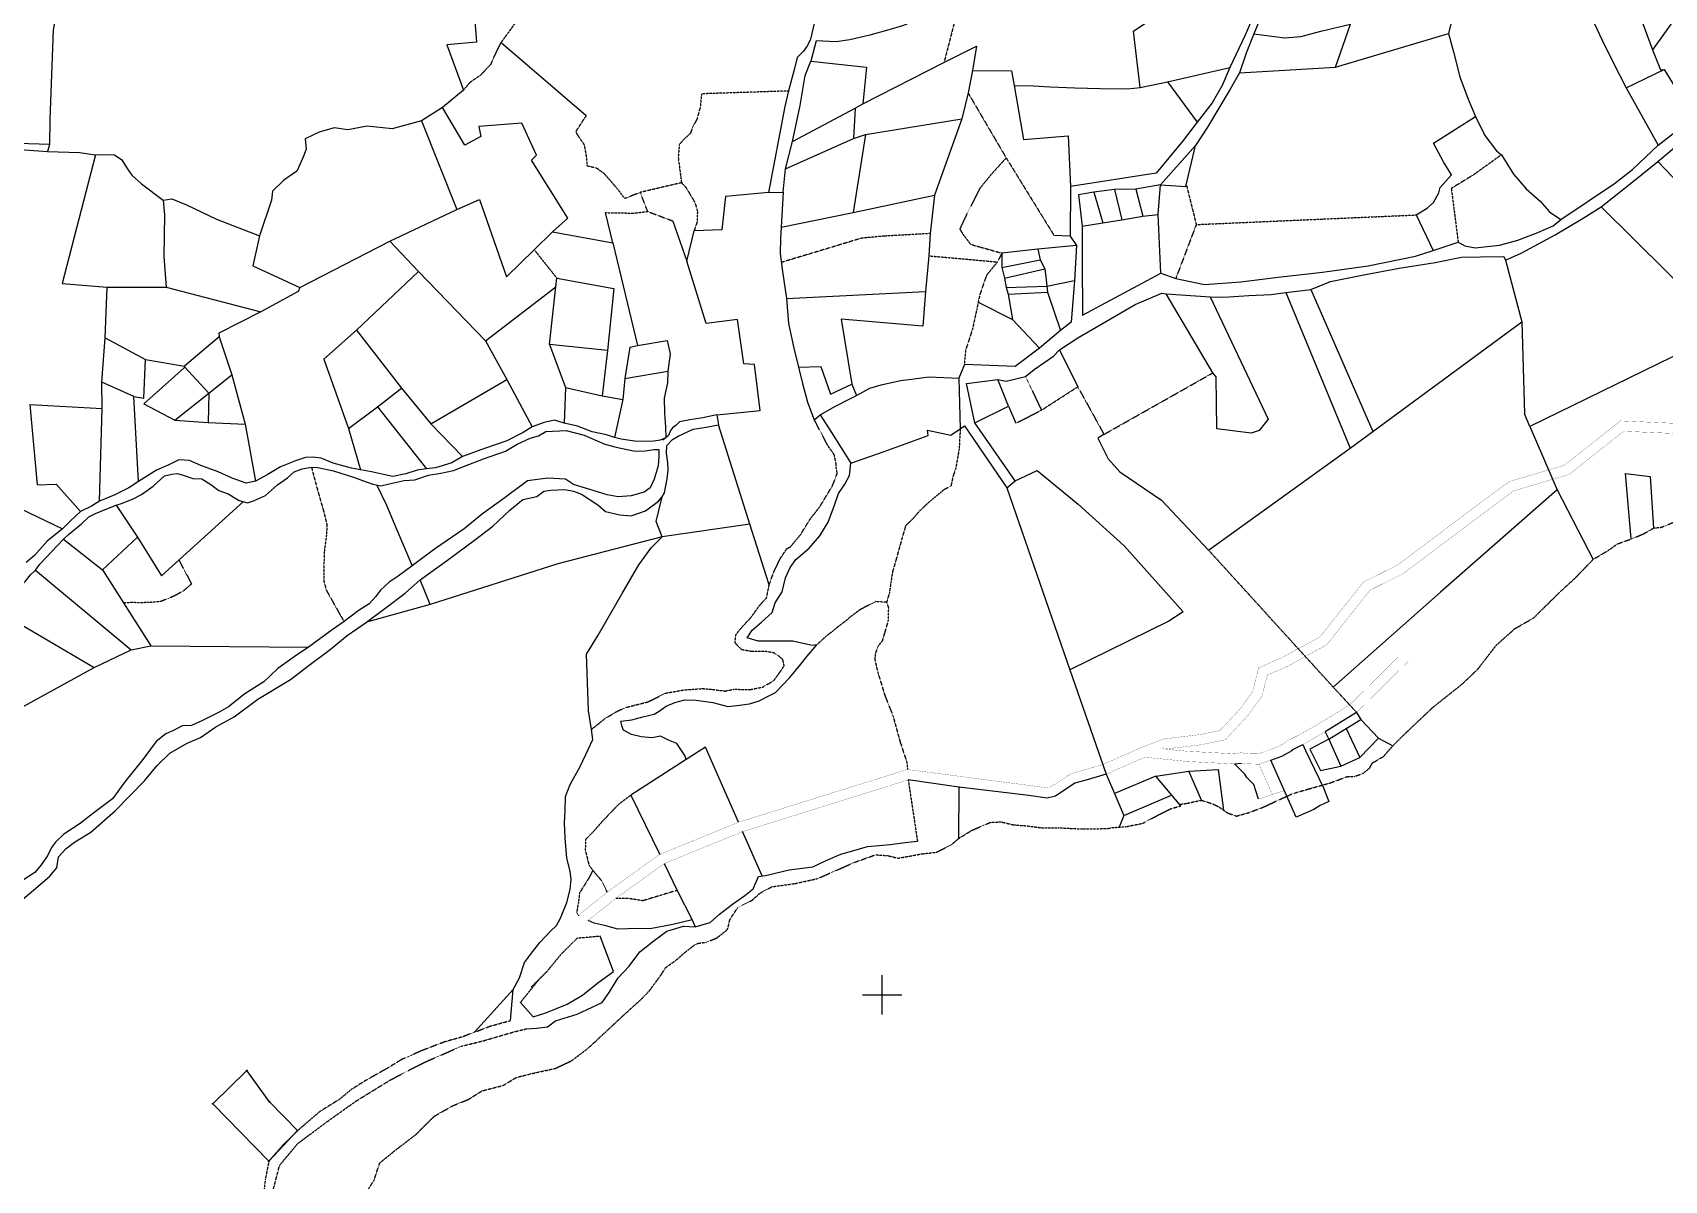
# Model space of a CAD drawing. Header units: millimetres. Extents: x 605783 to 631525, y 1302882 to 1327028.
# Drawn here: x 622657 to 624311, y 1322475 to 1323639 of the extents above; entities that cross this region are included whole.
import ezdxf

# ---------------------------------------------------------------- set-up
doc = ezdxf.new("R2010")
doc.units = ezdxf.units.MM
doc.linetypes.add('HIDDEN', pattern=[0.375, 0.25, -0.125])
for name, color, linetype in [('2', 7, 'Continuous'), ('3', 7, 'Continuous'), ('4', 7, 'Continuous'), ('42', 7, 'Continuous'), ('CVL_CUADCON_LIN', 8, 'Continuous')]:
    doc.layers.add(name, color=color, linetype=linetype)

# ---------------------------------------------------------------- blocks, each defined once
blk = doc.blocks.new('COORD')
at = {"layer": '42', "color": 2, "linetype": 'Continuous'}
for p, q in [((0, -2), (0, 2)), ((-2, 0), (2, 0))]:
    blk.add_line(p, q, dxfattribs=at)
blk = doc.blocks.new('COORD$')
at = {"layer": '42', "color": 2, "linetype": 'Continuous'}
blk.add_blockref('COORD', (0, 0), dxfattribs=at)

msp = doc.modelspace()

# ---------------------------------------------------------------- linework, layer by layer
at = {"color": 1}
for p, q in [((623874.92944, 1322897.44813), (623881.68324, 1322898.39573)), ((623885.37026, 1322886.98697), (623874.92944, 1322897.44813)), ((623887.57346, 1322883.67237), (623885.37026, 1322886.98697)), ((623894.713, 1322876.59918), (623887.57346, 1322883.67237)), ((623899.47952, 1322861.86151), (623894.713, 1322876.59918))]:
    msp.add_line(p, q, dxfattribs=at)
for points in [[(623944.11324, 1322917.14623), (623946.93054, 1322911.00133), (623956.16234, 1322892.08373), (623965.05964, 1322873.31593), (623970.74774, 1322859.47953), (623961.66994, 1322855.50443), (623955.37674, 1322851.28963), (623937.34144, 1322843.61583), (623911.73144, 1322901.21943), (623923.04564, 1322905.42333), (623933.29074, 1322910.99053), (623934.19714, 1322912.24793)], [(622896.19951, 1322494.89763), (622925.40421, 1322525.97993), (622897.15171, 1322555.02583), (622874.19811, 1322586.70393), (622839.63391, 1322553.13863)]]:
    msp.add_lwpolyline(points, close=True, dxfattribs=at)
for points in [[(622873.83942, 1322586.3556), (622839.99261, 1322553.48696)], [(622896.85834, 1322555.43071), (622874.49149, 1322586.29904)], [(622839.98225, 1322552.77993), (622895.85118, 1322495.25633)], [(622925.05559, 1322526.33834), (622897.50034, 1322554.66741)], [(622896.54189, 1322495.26202), (622925.06184, 1322525.61554)]]:
    msp.add_lwpolyline(points, dxfattribs=at)
for centre in [(622874.19811, 1322586.70393), (622839.63391, 1322553.13863), (622897.15171, 1322555.02583), (622925.40421, 1322525.97993), (622896.19951, 1322494.89763)]:
    msp.add_circle(centre, 0.5, dxfattribs=at)
at = {"layer": '2', "color": 1, "linetype": 'Continuous'}
for p, q in [((624274.72327, 1323686.39211), (624298.61627, 1323621.36611)), ((623907.56927, 1323668.02511), (623894.45027, 1323637.47711)), ((623977.51027, 1323603.57111), (623992.58827, 1323647.16111)), ((623977.51027, 1323603.57111), (624091.87927, 1323637.65411)), ((623131.70327, 1323628.72711), (623218.04027, 1323554.51411)), ((624298.61627, 1323621.36611), (624306.59027, 1323600.96111)), ((623498.44027, 1323566.56211), (623580.59427, 1323608.29711)), ((623609.50427, 1323600.42011), (623605.00727, 1323577.58111)), ((623807.12827, 1323588.78611), (623870.41527, 1323603.34011)), ((623880.08927, 1323598.02611), (623977.51027, 1323603.57111)), ((624271.88627, 1323582.70711), (624310.40527, 1323601.43611)), ((624306.59027, 1323600.96111), (624310.40527, 1323601.43611)), ((624310.40527, 1323601.43611), (624339.18227, 1323554.75811)), ((623779.38227, 1323582.92711), (623807.12827, 1323588.78611)), ((623807.12827, 1323588.78611), (623837.04327, 1323548.07311)), ((624271.88627, 1323582.70711), (624304.20727, 1323524.66011)), ((623093.71727, 1323580.50711), (623072.23227, 1323562.64611)), ((623490.52727, 1323562.05611), (623498.44027, 1323566.56211)), ((623605.00727, 1323577.58111), (623598.70327, 1323551.20011)), ((623072.23227, 1323562.64611), (623051.03427, 1323549.10411)), ((623427.19427, 1323528.41211), (623490.52727, 1323562.05611)), ((623490.52727, 1323562.05611), (623489.01827, 1323531.31111)), ((623500.99327, 1323535.27411), (623598.70327, 1323551.20011)), ((623598.70327, 1323551.20011), (623570.91227, 1323473.91411)), ((623051.03427, 1323549.10411), (623086.93527, 1323459.57111)), ((623500.99327, 1323535.27411), (623488.69127, 1323456.32811)), ((623489.01827, 1323531.31111), (623500.99327, 1323535.27411)), ((622673.97427, 1323525.44211), (622671.90227, 1323518.10411)), ((623419.91127, 1323500.67711), (623489.01827, 1323531.31111)), ((623419.91127, 1323500.67711), (623427.19427, 1323528.41211)), ((623835.33927, 1323524.16611), (623799.88627, 1323484.40411)), ((623417.44427, 1323477.02311), (623419.91127, 1323500.67711)), ((624304.00427, 1323508.13111), (624325.67727, 1323485.30411)), ((623799.88627, 1323484.40411), (623774.99527, 1323480.01511)), ((623797.70027, 1323454.40111), (623799.88627, 1323484.40411)), ((623402.70627, 1323476.47511), (623417.44427, 1323477.02311)), ((623417.44427, 1323477.02311), (623415.64027, 1323441.45811)), ((623488.69127, 1323456.32811), (623570.91227, 1323473.91411)), ((623570.91227, 1323473.91411), (623566.54427, 1323435.06111)), ((623732.56427, 1323477.10411), (623716.81727, 1323474.26511)), ((623716.81727, 1323474.26511), (623720.72927, 1323442.49111)), ((623753.39527, 1323479.70311), (623732.56427, 1323477.10411)), ((623732.56427, 1323477.10411), (623741.46927, 1323445.73911)), ((623774.99527, 1323480.01511), (623753.39527, 1323479.70311)), ((623753.39527, 1323479.70311), (623760.80827, 1323448.87511)), ((623774.99527, 1323480.01511), (623782.18527, 1323452.75611)), ((623018.83227, 1323427.37311), (623086.93527, 1323459.57111)), ((623244.99627, 1323425.65811), (623237.60927, 1323456.22611)), ((623415.64027, 1323441.45811), (623488.69127, 1323456.32811)), ((623760.80827, 1323448.87511), (623782.18527, 1323452.75611)), ((623782.18527, 1323452.75611), (623797.70027, 1323454.40111)), ((623800.42027, 1323394.90111), (623797.70027, 1323454.40111)), ((624059.19727, 1323453.90411), (624076.33327, 1323417.76211)), ((624246.71627, 1323461.95411), (624369.58827, 1323340.23111)), ((623165.39727, 1323418.47111), (623183.83527, 1323436.61311)), ((623183.83527, 1323436.61311), (623244.99627, 1323425.65811)), ((623305.90427, 1323447.75111), (623319.82127, 1323407.21411)), ((623319.82127, 1323407.21411), (623327.42927, 1323437.90511)), ((623566.54427, 1323435.06111), (623565.35327, 1323412.44811)), ((623720.72927, 1323442.49111), (623741.46927, 1323445.73911)), ((623741.46927, 1323445.73911), (623760.80827, 1323448.87511)), ((622927.74327, 1323380.37811), (623018.83227, 1323427.37311)), ((623244.99627, 1323425.65811), (623269.85727, 1323321.73211)), ((623675.69727, 1323419.11311), (623639.32527, 1323415.10911)), ((623714.94527, 1323422.89611), (623675.69727, 1323419.11311)), ((623675.69727, 1323419.11311), (623678.15627, 1323408.41611)), ((623708.56227, 1323432.28711), (623692.07127, 1323433.20511)), ((623708.56227, 1323432.28711), (623714.94527, 1323422.89611)), ((623714.94527, 1323422.89611), (623712.77027, 1323387.29211)), ((624076.33327, 1323417.76211), (624101.72027, 1323426.22111)), ((623565.35327, 1323412.44811), (623561.76927, 1323376.38411)), ((623639.32527, 1323415.10911), (623639.21327, 1323400.62111)), ((623639.21327, 1323400.62111), (623678.15627, 1323408.41611)), ((623678.15627, 1323408.41611), (623682.65927, 1323399.22611)), ((624148.01627, 1323411.85111), (624149.55327, 1323408.04111)), ((624149.55327, 1323408.04111), (624166.26827, 1323345.53411)), ((622985.09627, 1323337.17411), (623048.07327, 1323396.61511)), ((623187.21727, 1323381.16911), (623188.30127, 1323389.80211)), ((623639.21327, 1323400.62111), (623641.92627, 1323389.92111)), ((623641.92627, 1323389.92111), (623682.65927, 1323399.22611)), ((623641.92627, 1323389.92111), (623643.63027, 1323380.24711)), ((623682.65927, 1323399.22611), (623684.09727, 1323388.02911)), ((623684.09727, 1323388.02911), (623685.52527, 1323375.56111)), ((623684.81127, 1323381.79511), (623712.77027, 1323387.29211)), ((623800.42027, 1323394.90111), (623815.43127, 1323389.34711)), ((622730.39727, 1323329.47811), (622732.57427, 1323380.80611)), ((622732.57427, 1323380.80611), (622792.29427, 1323380.79411)), ((622792.29427, 1323380.79411), (622888.16027, 1323355.55711)), ((622926.18727, 1323376.32411), (622888.16027, 1323355.55711)), ((622927.74327, 1323380.37811), (622926.18727, 1323376.32411)), ((623115.89027, 1323326.37611), (623187.21727, 1323381.16911)), ((623180.91727, 1323322.50611), (623187.21727, 1323381.16911)), ((623420.92527, 1323369.22211), (623561.76927, 1323376.38411)), ((623643.63027, 1323380.24711), (623684.81127, 1323381.79511)), ((623643.63027, 1323380.24711), (623645.61127, 1323373.62111)), ((623645.61127, 1323373.62111), (623685.52527, 1323375.56111)), ((623645.61127, 1323373.62111), (623649.98627, 1323347.90911)), ((623685.52527, 1323375.56111), (623698.69727, 1323336.65311)), ((623801.24727, 1323374.56111), (623805.82327, 1323374.06511)), ((623927.03827, 1323375.40611), (623952.44227, 1323378.27211)), ((623927.03827, 1323375.40611), (623992.33627, 1323217.42211)), ((623952.44227, 1323378.27211), (624015.15527, 1323234.26511)), ((623615.30727, 1323365.49611), (623649.98627, 1323347.90911)), ((622952.08527, 1323307.72111), (622985.09627, 1323337.17411)), ((622985.09627, 1323337.17411), (623030.63727, 1323278.31411)), ((623649.98627, 1323347.90911), (623677.40627, 1323318.79711)), ((623698.69727, 1323336.65311), (623677.40627, 1323318.79711)), ((624015.15527, 1323234.26511), (624166.26827, 1323345.53411)), ((624166.26827, 1323345.53411), (624168.84627, 1323252.47611)), ((622727.25327, 1323284.51311), (622730.39727, 1323329.47811)), ((622730.39727, 1323329.47811), (622771.39427, 1323307.26011)), ((622846.03227, 1323330.25111), (622858.94927, 1323291.75511)), ((623115.89027, 1323326.37611), (623137.44027, 1323287.04311)), ((623180.91727, 1323322.50611), (623196.84427, 1323278.90111)), ((623239.57627, 1323316.65711), (623180.91727, 1323322.50611)), ((623262.22027, 1323320.01911), (623257.14627, 1323288.28911)), ((622771.39427, 1323307.26011), (622810.98627, 1323300.56111)), ((622951.83627, 1323308.38011), (622952.08527, 1323307.72111)), ((622952.08527, 1323307.72111), (622976.95227, 1323237.34811)), ((623239.57627, 1323316.65711), (623234.13727, 1323270.69611)), ((623601.21927, 1323302.31911), (623595.67127, 1323288.57411)), ((623697.74227, 1323317.07211), (623716.15627, 1323279.74211)), ((622810.72627, 1323299.80111), (622835.68127, 1323273.40211)), ((622835.68127, 1323273.40211), (622858.94927, 1323291.75511)), ((622858.94927, 1323291.75511), (622872.28527, 1323241.81811)), ((623060.59927, 1323242.21211), (623137.44027, 1323287.04311)), ((623137.44027, 1323287.04311), (623163.29827, 1323239.10311)), ((623257.14627, 1323288.28911), (623255.20127, 1323266.95411)), ((623257.14627, 1323288.28911), (623300.65827, 1323295.53611)), ((623565.16527, 1323289.92911), (623595.67127, 1323288.57411)), ((623595.67127, 1323288.57411), (623597.10327, 1323237.21411)), ((623645.82327, 1323260.22911), (623635.06627, 1323287.15311)), ((622759.66927, 1323269.99611), (622727.25327, 1323284.51311)), ((622727.29827, 1323257.56911), (622727.25327, 1323284.51311)), ((622764.23427, 1323183.61911), (622759.66927, 1323269.99611)), ((622801.16127, 1323245.99511), (622835.68127, 1323273.40211)), ((622835.68127, 1323273.40211), (622834.94027, 1323243.41411)), ((623006.34927, 1323259.46111), (623030.63727, 1323278.31411)), ((623196.84427, 1323278.90111), (623195.56027, 1323243.00311)), ((623196.84427, 1323278.90111), (623234.13727, 1323270.69611)), ((623234.13727, 1323270.69611), (623255.20127, 1323266.95411)), ((623487.08727, 1323282.22111), (623492.08327, 1323270.99311)), ((622654.14127, 1323261.76411), (622727.29827, 1323257.56911)), ((622724.90627, 1323163.93411), (622727.29827, 1323257.56911)), ((622976.95227, 1323237.34811), (623006.34927, 1323259.46111)), ((623006.34927, 1323259.46111), (623056.18827, 1323196.60611)), ((623255.20127, 1323266.95411), (623246.68627, 1323228.39211)), ((623611.82427, 1323243.10211), (623645.82327, 1323260.22911)), ((623645.82327, 1323260.22911), (623653.24827, 1323242.70411)), ((624174.46627, 1323239.33811), (624168.84627, 1323252.47611)), ((622801.16127, 1323245.99511), (622834.94027, 1323243.41411)), ((622834.94027, 1323243.41411), (622872.28527, 1323241.81811)), ((622872.28527, 1323241.81811), (622882.91127, 1323184.19111)), ((622976.95227, 1323237.34811), (622989.35627, 1323195.41011)), ((623311.23027, 1323229.83711), (623326.45627, 1323236.74311)), ((623326.45627, 1323236.74311), (623339.41027, 1323238.81211)), ((623339.41027, 1323238.81211), (623352.11027, 1323241.13411)), ((623350.29927, 1323251.30111), (623352.11027, 1323241.13411)), ((623383.93727, 1323140.52711), (623352.11027, 1323241.13411)), ((623449.17127, 1323246.22611), (623455.00027, 1323251.32711)), ((623652.66827, 1323184.47311), (623611.82427, 1323243.10211)), ((624174.46627, 1323239.33811), (624201.87127, 1323175.26511)), ((623299.34027, 1323212.51411), (623299.82527, 1323220.14411)), ((623299.82527, 1323220.14411), (623305.39627, 1323226.26111)), ((623305.39627, 1323226.26111), (623311.23027, 1323229.83711)), ((623992.33627, 1323217.42211), (624015.15527, 1323234.26511)), ((623300.64127, 1323202.85511), (623299.34027, 1323212.51411)), ((623300.91827, 1323195.73611), (623300.64127, 1323202.85511)), ((623848.82327, 1323114.05611), (623992.33627, 1323217.42211)), ((623297.17927, 1323172.33311), (623300.18527, 1323186.32611)), ((623300.18527, 1323186.32611), (623300.91827, 1323195.73611)), ((623652.66827, 1323184.47311), (623674.99927, 1323194.95911)), ((623674.99927, 1323194.95911), (623716.52927, 1323160.74311)), ((624271.19627, 1323191.97911), (624296.11127, 1323188.74011)), ((624277.17027, 1323125.54111), (624271.19627, 1323191.97911)), ((624296.11127, 1323188.74011), (624299.47127, 1323136.33211)), ((623294.90527, 1323168.13111), (623297.17927, 1323172.33311)), ((623644.30427, 1323177.33111), (623652.66827, 1323184.47311)), ((623644.30427, 1323177.33111), (623708.16127, 1322992.89811)), ((624201.87127, 1323175.26511), (624083.77227, 1323071.45911)), ((624201.87127, 1323175.26511), (624238.40827, 1323104.75011)), ((622741.69227, 1323159.65611), (622763.39227, 1323127.36311)), ((623288.88427, 1323143.32311), (623294.90527, 1323168.13111)), ((623716.52927, 1323160.74311), (623763.16727, 1323118.65811)), ((623295.03127, 1323127.82911), (623288.88427, 1323143.32311)), ((623383.93727, 1323140.52711), (623295.03127, 1323127.82911)), ((623403.44427, 1323079.04411), (623383.93727, 1323140.52711)), ((622688.17827, 1323125.18611), (622727.81027, 1323094.11911)), ((622727.81027, 1323094.11911), (622763.39227, 1323127.36311)), ((623295.03127, 1323127.82911), (623189.40027, 1323100.33811)), ((623763.16727, 1323118.65811), (623823.09727, 1323051.69011)), ((622659.81427, 1323093.83411), (622756.91727, 1323013.28711)), ((622727.81027, 1323094.11911), (622776.76927, 1323017.18111)), ((623189.40027, 1323100.33811), (623059.92327, 1323059.05311)), ((623059.92327, 1323059.05311), (623049.68027, 1323083.94511)), ((624083.77227, 1323071.45911), (623975.05227, 1322975.30611)), ((622617.49727, 1323054.68911), (622719.42027, 1322995.31111)), ((623059.92327, 1323059.05311), (622995.17627, 1323041.33511)), ((623808.38727, 1323042.24211), (623708.16127, 1322992.89811)), ((623823.09727, 1323051.69011), (623808.38727, 1323042.24211)), ((622719.42027, 1322995.31111), (622756.91727, 1323013.28711)), ((622756.91727, 1323013.28711), (622776.76927, 1323017.18111)), ((622776.76927, 1323017.18111), (622936.55227, 1323015.75011)), ((622645.15227, 1322954.52511), (622719.42027, 1322995.31111)), ((623708.16127, 1322992.89811), (623745.08727, 1322887.21911)), ((623988.07127, 1322933.43011), (624002.88127, 1322942.45211)), ((623998.76627, 1322949.68711), (624002.88127, 1322942.45211)), ((624002.88127, 1322942.45211), (624020.77727, 1322923.48611)), ((623970.45327, 1322922.65311), (623988.07127, 1322933.43011)), ((623970.45327, 1322922.65311), (623982.69227, 1322895.09411)), ((623988.07127, 1322933.43011), (624002.07527, 1322904.07611)), ((624002.07527, 1322904.07611), (624020.77727, 1322923.48611)), ((624020.77727, 1322923.48611), (624035.43827, 1322915.84111)), ((623319.37427, 1322901.84311), (623263.32427, 1322865.84011)), ((623795.15727, 1322885.06411), (623828.68627, 1322890.24011)), ((623828.68627, 1322890.24011), (623858.41427, 1322891.84511)), ((623841.59727, 1322860.69711), (623828.68627, 1322890.24011)), ((623858.41427, 1322891.84511), (623863.89327, 1322850.64311)), ((623982.69227, 1322895.09411), (624002.07527, 1322904.07611)), ((623595.70027, 1322873.85111), (623544.34327, 1322881.34111)), ((623595.70027, 1322873.85111), (623595.31027, 1322821.80911)), ((623745.08727, 1322887.21911), (623753.28127, 1322867.40711)), ((623795.15727, 1322885.06411), (623753.28127, 1322867.40711)), ((623820.53727, 1322854.99711), (623795.15727, 1322885.06411)), ((623263.32427, 1322865.84011), (623292.46213, 1322805.76975)), ((623753.28127, 1322867.40711), (623762.75327, 1322845.31111)), ((623762.75327, 1322845.31111), (623811.22727, 1322865.78311)), ((623762.75327, 1322845.31111), (623758.27227, 1322833.44911)), ((623296.9739, 1322796.46831), (623310.13227, 1322769.34111)), ((623310.13227, 1322769.34111), (623325.22027, 1322739.37711)), ((623325.22027, 1322739.37711), (623328.29127, 1322732.52011)), ((623104.63027, 1322625.60511), (623143.99227, 1322668.96611)), ((623141.29527, 1322637.42811), (623143.99227, 1322668.96611))]:
    msp.add_line(p, q, dxfattribs=at)
at = {"layer": '2', "color": 1, "linetype": 'HIDDEN'}
msp.add_line((623599.27127, 1323680.67611), (623580.59427, 1323608.29711), dxfattribs=at)
at = {"layer": '2', "color": 1, "linetype": 'Continuous'}
for points in [[(624144.56827, 1323782.32111), (624152.54827, 1323759.90011), (624151.21627, 1323752.03211), (624137.16927, 1323743.00311), (624123.85627, 1323730.41011), (624113.86527, 1323720.07511), (624105.67327, 1323712.26611), (624103.32427, 1323704.40711), (624098.87827, 1323688.17711), (624097.49927, 1323674.20911), (624096.16027, 1323665.32411), (624094.30027, 1323654.91811), (624094.24327, 1323647.54711), (624091.87927, 1323637.65411)], [(622697.53827, 1323713.08511), (622687.20827, 1323691.82311), (622684.01527, 1323673.29411), (622677.92427, 1323641.57311), (622674.42327, 1323550.60311), (622673.97427, 1323525.44211), (622620.61827, 1323526.92311)], [(623779.38227, 1323582.92711), (623772.71027, 1323640.17811), (623836.83227, 1323683.34111)], [(623908.51927, 1323689.38711), (623894.89627, 1323657.31211), (623885.81527, 1323635.92811), (623870.41527, 1323603.34011)], [(623599.27127, 1323680.67611), (623586.07027, 1323676.31811), (623572.12027, 1323667.63511), (623556.90327, 1323657.67811), (623544.48127, 1323647.98211), (623538.38927, 1323645.67711), (623524.67927, 1323641.57211), (623505.38227, 1323636.18011), (623485.06727, 1323631.29511), (623471.35127, 1323629.22411), (623451.01727, 1323630.18611), (623445.49027, 1323609.83011)], [(624229.87927, 1323671.27711), (624237.11027, 1323653.42111), (624247.10827, 1323631.72711), (624258.87027, 1323608.23911), (624271.88627, 1323582.70711)], [(623104.71527, 1323655.14311), (623106.79927, 1323628.94411), (623076.79027, 1323626.15511), (623093.71727, 1323580.50711)], [(623436.17927, 1323661.67711), (623437.45827, 1323659.13811), (623444.34027, 1323652.54511), (623448.92827, 1323647.98011), (623445.42027, 1323632.20611), (623442.39127, 1323625.58611), (623438.34327, 1323619.98111), (623431.75627, 1323613.35311), (623428.99527, 1323602.41111), (623422.96827, 1323579.51011)], [(624364.48727, 1323589.40711), (624324.30527, 1323656.98311), (624298.61627, 1323621.36611)], [(623894.45027, 1323637.47711), (623886.88827, 1323617.87811), (623880.08927, 1323598.02611)], [(623894.45027, 1323637.47711), (623925.89827, 1323633.25211), (623942.17327, 1323634.63611), (623963.82027, 1323640.54811), (623992.58827, 1323647.16111)], [(624091.87927, 1323637.65411), (624096.81827, 1323619.05511), (624103.48427, 1323593.83211), (624111.69427, 1323571.13711), (624119.18427, 1323553.78711)], [(623580.59427, 1323608.29711), (623613.50527, 1323624.78711), (623609.50427, 1323600.42011)], [(623427.19427, 1323528.41211), (623434.95827, 1323564.79511), (623439.94627, 1323595.06711), (623445.49027, 1323609.83011)], [(623445.49027, 1323609.83011), (623502.03127, 1323603.64311), (623498.44027, 1323566.56211)], [(623609.50427, 1323600.42011), (623649.14627, 1323600.07511), (623651.57127, 1323585.05611)], [(623870.41527, 1323603.34011), (623862.34027, 1323585.01011), (623852.48427, 1323567.43911), (623837.04327, 1323548.07311)], [(623651.57127, 1323585.05611), (623661.05727, 1323530.32211), (623706.57527, 1323533.99311), (623708.91327, 1323482.63511)], [(623651.57127, 1323585.05611), (623671.39127, 1323584.88411), (623688.15527, 1323583.72111), (623713.05227, 1323582.74211), (623738.96827, 1323582.00811), (623766.41227, 1323581.76911), (623779.38227, 1323582.92711)], [(623880.08927, 1323598.02611), (623870.73927, 1323581.21911), (623847.73227, 1323543.01611), (623835.33927, 1323524.16611)], [(624304.00427, 1323508.13111), (624318.70627, 1323520.12111), (624333.14727, 1323534.40011), (624344.29327, 1323545.61811), (624357.19427, 1323564.72311), (624370.08527, 1323587.13311)], [(623422.96827, 1323579.51011), (623419.20527, 1323563.73511), (623402.70627, 1323476.47511)], [(623183.83527, 1323436.61311), (623199.44627, 1323450.71111), (623162.54327, 1323509.24311), (623167.66627, 1323514.53611), (623152.67027, 1323546.94911), (623109.18727, 1323543.51411), (623111.14127, 1323533.33011), (623095.06327, 1323524.57311), (623072.23227, 1323562.64611)], [(624059.19727, 1323453.90411), (624070.17727, 1323460.67111), (624076.57527, 1323466.46211), (624081.98827, 1323476.32811), (624083.30027, 1323481.65511), (624094.83627, 1323494.51811), (624086.80527, 1323507.55211), (624076.78827, 1323526.70411), (624119.18427, 1323553.78711)], [(624119.18427, 1323553.78711), (624128.69027, 1323534.38611), (624140.51527, 1323519.03211), (624145.56627, 1323514.92111)], [(624304.20727, 1323524.66011), (624322.71327, 1323538.94911), (624339.18227, 1323554.75811)], [(623051.03427, 1323549.10411), (623021.49427, 1323541.22711), (622995.84827, 1323543.99311), (622976.25027, 1323540.09611), (622962.54327, 1323542.24911), (622947.51527, 1323537.80411), (622933.23127, 1323531.06611), (622934.16727, 1323520.63611), (622931.57127, 1323513.54111), (622928.20627, 1323505.69011), (622924.59027, 1323498.09611), (622911.55927, 1323489.05811), (622900.03727, 1323477.97411), (622899.20427, 1323468.83111), (622886.72627, 1323432.84411)], [(623837.04327, 1323548.07311), (623823.12527, 1323529.21911), (623795.52827, 1323496.34311), (623708.91327, 1323482.63511), (623708.56227, 1323432.28711)], [(622621.34127, 1323521.83311), (622672.13827, 1323518.08711), (622704.40527, 1323517.04311), (622720.65227, 1323514.86811)], [(623799.88627, 1323484.40411), (623825.61927, 1323482.62711), (623835.33927, 1323524.16611)], [(624205.84027, 1323449.38511), (624260.11027, 1323485.89211), (624278.36327, 1323499.92611), (624304.20727, 1323524.66011)], [(622720.65227, 1323514.86811), (622686.85927, 1323384.50811), (622732.57427, 1323380.80611)], [(622720.65227, 1323514.86811), (622727.26327, 1323515.31911), (622739.96527, 1323514.70011), (622747.29727, 1323509.80711), (622752.82027, 1323501.11611), (622757.59527, 1323494.21111), (622767.43927, 1323485.48311), (622789.41927, 1323468.76911)], [(624145.56627, 1323514.92111), (624157.61227, 1323495.24311), (624170.45727, 1323480.38811), (624184.84527, 1323467.80711), (624194.16527, 1323457.05011), (624205.84027, 1323449.38511)], [(624246.71627, 1323461.95411), (624281.19127, 1323489.50811), (624304.00427, 1323508.13111)], [(622789.41927, 1323468.76911), (622798.07027, 1323470.21911), (622812.76427, 1323464.24511), (622843.40127, 1323449.74411), (622886.72627, 1323432.84411)], [(622789.41927, 1323468.76911), (622790.57527, 1323454.01611), (622789.99427, 1323411.82611), (622792.29427, 1323380.79411)], [(623086.93527, 1323459.57111), (623109.88427, 1323469.53911), (623137.23027, 1323391.01011), (623165.39727, 1323418.47111)], [(623402.70627, 1323476.47511), (623359.21127, 1323472.70611), (623355.39127, 1323438.93211), (623327.42927, 1323437.90511)], [(624149.55327, 1323408.04111), (624165.54127, 1323415.20411), (624200.04527, 1323433.60411), (624228.45427, 1323450.71711), (624246.71627, 1323461.95411)], [(623415.64027, 1323441.45811), (623415.04527, 1323430.27911), (623414.41727, 1323414.77911), (623416.81827, 1323396.71011), (623420.92527, 1323369.22211)], [(623720.72927, 1323442.49111), (623720.58227, 1323408.16311), (623721.01127, 1323352.47811), (623800.42027, 1323394.90111)], [(624101.72027, 1323426.22111), (624108.33827, 1323422.67911), (624118.76427, 1323420.67311), (624143.40627, 1323423.28111), (624162.19627, 1323428.41711), (624182.50227, 1323436.10011), (624197.98227, 1323443.00711), (624205.84027, 1323449.38511)], [(622886.72627, 1323432.84411), (622880.13727, 1323402.39811), (622927.74327, 1323380.37811)], [(623018.83227, 1323427.37311), (623048.07327, 1323396.61511), (623115.89027, 1323326.37611)], [(623815.43127, 1323389.34711), (623844.67527, 1323383.32311), (623881.26227, 1323385.96311), (623919.36627, 1323390.89711), (623964.33127, 1323395.84811), (624010.56227, 1323402.32911), (624058.56227, 1323412.12011), (624076.33327, 1323417.76211)], [(623350.29927, 1323251.30111), (623394.12527, 1323255.83111), (623388.64127, 1323302.39611), (623377.71827, 1323303.00011), (623371.45827, 1323347.79211), (623339.66027, 1323343.74711), (623319.82127, 1323407.21411)], [(623952.44227, 1323378.27211), (623972.23827, 1323386.46111), (624007.79527, 1323393.42211), (624041.82827, 1323399.87011), (624078.40427, 1323405.81711), (624105.07127, 1323410.97311), (624124.38427, 1323411.27911), (624148.01627, 1323411.85111)], [(623188.30127, 1323389.80211), (623245.90827, 1323379.38811), (623239.57627, 1323316.65711)], [(623712.77027, 1323387.29211), (623709.59827, 1323345.07411), (623698.69727, 1323336.65311)], [(623420.92527, 1323369.22211), (623423.01727, 1323344.03811), (623428.41327, 1323318.82611), (623433.09327, 1323299.72111)], [(623561.76927, 1323376.38411), (623559.20827, 1323341.07411), (623476.41727, 1323348.14911), (623487.08727, 1323282.22111)], [(623697.74227, 1323317.07211), (623716.25527, 1323329.32611), (623774.34527, 1323363.04611), (623801.24727, 1323374.56111)], [(623850.38327, 1323370.97711), (623864.03027, 1323370.40611), (623889.69127, 1323372.25511), (623912.30527, 1323373.33311), (623927.03827, 1323375.40611)], [(622888.16027, 1323355.55711), (622845.55427, 1323334.06811), (622846.03227, 1323330.25111)], [(622846.03227, 1323330.25111), (622810.98627, 1323300.56111), (622810.46627, 1323299.04011)], [(623262.22027, 1323320.01911), (623269.85727, 1323321.73211), (623300.13627, 1323326.55211), (623303.08127, 1323313.05411), (623300.65827, 1323295.53611)], [(623677.40627, 1323318.79711), (623652.55927, 1323300.42311), (623601.21927, 1323302.31911)], [(622759.66927, 1323269.99611), (622769.82027, 1323268.12911), (622771.39427, 1323307.26011)], [(623663.26427, 1323290.28011), (623671.88327, 1323297.16911), (623691.66327, 1323310.69811), (623697.74227, 1323317.07211)], [(622810.46627, 1323299.04011), (622769.77627, 1323262.53711), (622801.16127, 1323245.99511)], [(623300.65827, 1323295.53611), (623300.31327, 1323283.84611), (623297.14227, 1323268.11411), (623297.28027, 1323253.11611), (623298.44027, 1323238.87111), (623298.52927, 1323228.02311)], [(623433.09327, 1323299.72111), (623455.71527, 1323300.28711), (623465.40927, 1323272.24211), (623487.08727, 1323282.22111)], [(623433.09327, 1323299.72111), (623437.28327, 1323282.90811), (623442.21927, 1323264.05511), (623449.17127, 1323246.22611)], [(623492.08327, 1323270.99311), (623505.35627, 1323278.50311), (623516.81727, 1323281.70811), (623536.41927, 1323286.11211), (623550.40927, 1323287.77011), (623565.16527, 1323289.92911)], [(623611.82427, 1323243.10211), (623603.31227, 1323283.00011), (623635.06627, 1323287.15311)], [(623635.06627, 1323287.15311), (623643.45727, 1323285.39611), (623663.26427, 1323290.28011)], [(623455.00027, 1323251.32711), (623470.65127, 1323259.99511), (623485.95827, 1323267.74111), (623492.08327, 1323270.99311)], [(622654.14127, 1323261.76411), (622661.64227, 1323180.35711), (622680.70627, 1323180.95411), (622705.62627, 1323153.20311)], [(623009.99127, 1323179.19211), (623018.37127, 1323181.24811), (623033.35427, 1323184.59411), (623044.27927, 1323185.38611), (623058.24127, 1323190.25511), (623070.68727, 1323192.32211), (623083.38527, 1323194.89911), (623094.80827, 1323199.25211), (623113.84427, 1323206.67711), (623136.18327, 1323214.62011), (623148.10527, 1323221.51711), (623161.04627, 1323227.65411), (623169.68027, 1323229.96611), (623177.03527, 1323234.56311), (623197.61727, 1323235.38111), (623215.92927, 1323230.59911), (623236.79627, 1323221.50111), (623248.49627, 1323218.48111), (623265.78827, 1323214.96711), (623275.70027, 1323214.48511), (623286.36827, 1323216.29411), (623291.70527, 1323216.30811), (623291.72627, 1323209.44211), (623290.99427, 1323199.77811), (623286.97127, 1323186.03611), (623282.93227, 1323177.38011), (623276.84727, 1323172.78711), (623263.64427, 1323169.19211), (623250.43227, 1323168.13911), (623239.24427, 1323170.39811), (623221.69227, 1323175.69011), (623205.15827, 1323180.73211), (623197.00927, 1323186.05011), (623178.96327, 1323187.01811), (623158.38627, 1323184.42111), (623135.82227, 1323167.57811), (623113.00227, 1323150.98911), (623094.24427, 1323135.93611), (623064.32127, 1323115.26011), (623041.75627, 1323098.41711)], [(623163.29827, 1323239.10311), (623154.16727, 1323233.48411), (623137.67527, 1323225.04911), (623116.09827, 1323217.36311), (623092.74427, 1323209.16411)], [(623195.56027, 1323243.00311), (623185.89427, 1323245.77511), (623175.48227, 1323243.45811), (623163.29827, 1323239.10311)], [(623246.68627, 1323228.39211), (623238.54627, 1323230.91311), (623224.05027, 1323234.18011), (623209.29327, 1323239.73511), (623195.56027, 1323243.00311)], [(623350.29927, 1323251.30111), (623336.07727, 1323248.21111), (623323.12227, 1323246.39711), (623312.45527, 1323244.33411), (623308.91027, 1323240.51011), (623305.61327, 1323238.21311), (623303.33527, 1323235.41011), (623301.31827, 1323230.31911), (623295.74127, 1323225.72711)], [(623455.00027, 1323251.32711), (623466.74727, 1323233.30511), (623486.15727, 1323202.33511)], [(623486.15727, 1323202.33511), (623519.85027, 1323214.06611), (623564.44827, 1323230.20011), (623563.72927, 1323235.79911)], [(623563.72927, 1323235.79911), (623587.57827, 1323230.76211), (623597.10327, 1323237.21411)], [(623597.10327, 1323237.21411), (623601.41427, 1323240.02211), (623644.30427, 1323177.33111)], [(623298.52927, 1323228.02311), (623292.94727, 1323225.46511), (623286.59627, 1323224.68511), (623269.31727, 1323224.13011), (623253.55327, 1323226.63111), (623246.68627, 1323228.39211)], [(623742.73727, 1323231.50111), (623736.39627, 1323227.67011), (623746.88127, 1323206.59311), (623758.86627, 1323193.65811), (623800.88827, 1323164.78311), (623848.82327, 1323114.05611)], [(622882.91127, 1323184.19111), (622873.26027, 1323182.13111), (622859.26727, 1323187.17911), (622845.01627, 1323193.49811), (622827.46227, 1323199.80811), (622816.00927, 1323205.11711), (622805.08027, 1323205.59611), (622794.93127, 1323200.48311), (622782.49527, 1323195.11011), (622764.23427, 1323183.61911)], [(622989.35627, 1323195.41011), (622980.20227, 1323197.16511), (622961.63527, 1323202.20111), (622949.42027, 1323207.50811), (622941.03027, 1323208.50311), (622933.66127, 1323208.22911), (622923.50727, 1323204.64211), (622908.27927, 1323198.49811), (622894.58127, 1323190.57911), (622882.91127, 1323184.19111)], [(623092.74427, 1323209.16411), (623081.80927, 1323202.70511), (623065.29927, 1323197.59511), (623056.18827, 1323196.60611)], [(623451.66527, 1323018.14711), (623447.09327, 1323017.37211), (623427.51127, 1323021.89711), (623407.68927, 1323021.84411), (623392.18727, 1323021.80211), (623380.99427, 1323025.33211), (623386.05227, 1323033.22811), (623395.68427, 1323041.13611), (623406.32727, 1323050.82711), (623409.60027, 1323060.75311), (623416.68027, 1323071.96011), (623419.93927, 1323086.20811), (623424.73527, 1323096.64611), (623430.55527, 1323104.79911), (623443.98827, 1323116.27711), (623454.62327, 1323128.51111), (623463.21927, 1323142.51911), (623469.77227, 1323159.82711), (623473.54827, 1323171.53411), (623480.12527, 1323180.96011), (623484.67227, 1323189.87211), (623486.15727, 1323202.33511)], [(622741.69227, 1323159.65611), (622748.03827, 1323161.70811), (622758.95227, 1323166.31411), (622767.32427, 1323170.65911), (622778.98827, 1323179.08111), (622790.64527, 1323189.53811), (622798.01027, 1323191.08311), (622803.85227, 1323191.86211), (622810.46627, 1323189.84511), (622819.37027, 1323186.81811), (622828.52027, 1323186.33411), (622837.43227, 1323180.76411), (622845.83827, 1323174.68311), (622855.25127, 1323171.40311), (622866.20027, 1323164.56711), (622874.84827, 1323162.04711)], [(622874.84827, 1323162.04711), (622880.68727, 1323164.09711), (622892.86827, 1323169.47011), (622905.03227, 1323180.43611), (622915.43027, 1323187.32911), (622922.01827, 1323193.45011), (622930.14027, 1323196.52311), (622939.53727, 1323198.32811)], [(622939.53727, 1323198.32811), (622945.89127, 1323198.09111), (622961.91327, 1323194.57411), (622982.00927, 1323188.27111), (622994.98427, 1323183.47411), (623001.59927, 1323180.94911), (623009.99127, 1323179.19211)], [(623056.18827, 1323196.60611), (623046.53527, 1323195.30911), (623035.11227, 1323191.46411), (623022.15927, 1323188.88711), (623012.49627, 1323190.89511), (623000.29027, 1323193.40511), (622989.35627, 1323195.41011)], [(622764.23427, 1323183.61911), (622754.34327, 1323177.23511), (622740.13427, 1323170.07811), (622724.90627, 1323163.93411)], [(623005.79527, 1323180.07111), (623015.74127, 1323159.73611), (623025.22427, 1323137.28511), (623041.75627, 1323098.41711)], [(623049.68027, 1323083.94511), (623077.31727, 1323104.10711), (623106.22127, 1323125.28911), (623123.46027, 1323138.55711), (623140.69127, 1323154.62311), (623153.87227, 1323165.33811), (623167.83927, 1323168.68111), (623175.19227, 1323174.04011), (623182.05127, 1323174.82111), (623196.27927, 1323175.62211), (623205.17927, 1323173.86611), (623213.32127, 1323170.83711), (623229.87327, 1323160.20211), (623237.51827, 1323153.35711), (623252.01427, 1323150.09011), (623263.70827, 1323148.85011), (623278.17727, 1323153.97411), (623291.36127, 1323163.67211), (623294.90527, 1323168.13111)], [(622607.12627, 1323130.50211), (622617.84427, 1323169.04611), (622687.12927, 1323135.60811)], [(622705.62627, 1323153.20311), (622695.49027, 1323143.76811), (622687.12927, 1323135.60811)], [(622688.17827, 1323125.18611), (622693.24627, 1323130.03111), (622706.42727, 1323140.74611), (622714.02827, 1323147.88611), (622720.62527, 1323151.20911), (622732.04627, 1323156.07111), (622741.69227, 1323159.65611)], [(622724.90627, 1323163.93411), (622716.79027, 1323158.82711), (622705.62627, 1323153.20311)], [(622763.39227, 1323127.36311), (622787.48527, 1323088.26111), (622870.52427, 1323163.30711)], [(622687.12927, 1323135.60811), (622671.66627, 1323123.36211), (622658.75127, 1323108.83311), (622650.38727, 1323101.69111)], [(622659.81427, 1323093.83411), (622664.11527, 1323099.94811), (622688.17827, 1323125.18611)], [(623223.21727, 1322932.35311), (623220.36227, 1322951.41611), (623218.14927, 1323008.87611), (623230.03327, 1323027.97911), (623254.55127, 1323070.25411), (623271.48727, 1323099.28711), (623283.88527, 1323116.61111), (623295.03127, 1323127.82911)], [(622620.28227, 1323058.13011), (622623.57427, 1323061.95311), (622630.92327, 1323068.58311), (622644.36427, 1323077.26511), (622649.68427, 1323082.61911), (622654.74627, 1323089.24411), (622659.81427, 1323093.83411)], [(623041.75627, 1323098.41711), (623027.55927, 1323087.70011), (623018.17527, 1323081.57211), (623009.56027, 1323073.66611), (623004.49927, 1323066.78711), (622998.16827, 1323059.65111), (622987.00827, 1323052.75511), (622972.81127, 1323041.78311)], [(622995.17627, 1323041.33511), (623013.93827, 1323055.11611), (623034.47427, 1323070.68211), (623049.68027, 1323083.94511)], [(622645.10927, 1322758.66011), (622659.80927, 1322771.15911), (622674.50927, 1322783.65711), (622681.59827, 1322792.32211), (622683.34227, 1322803.51511), (622690.93927, 1322811.92611), (622699.56027, 1322818.30611), (622716.04727, 1322828.26711), (622740.62927, 1322849.94611), (622770.26727, 1322880.28411), (622783.17927, 1322895.83011), (622796.10027, 1322908.57811), (622813.60427, 1322918.54211), (622827.05427, 1322924.42611), (622842.77727, 1322935.14811), (622861.29727, 1322945.11411), (622885.12927, 1322962.97711), (622918.35727, 1322983.15411), (622937.37127, 1322997.69911), (622958.66827, 1323013.52111), (622975.65027, 1323027.80611), (622995.17627, 1323041.33511)], [(622972.81127, 1323041.78311), (622960.38527, 1323033.35911), (622936.55227, 1323015.75011)], [(622936.55227, 1323015.75011), (622922.09727, 1323006.04911), (622905.36127, 1322994.30711), (622891.42627, 1322980.79411), (622872.15127, 1322968.53711), (622855.41927, 1322955.52411), (622846.03427, 1322949.90511), (622828.52627, 1322941.21211), (622817.86827, 1322936.35311), (622808.46627, 1322936.07311), (622799.84127, 1322931.21911), (622791.97327, 1322927.89211), (622782.08627, 1322920.23711), (622768.67527, 1322901.89411), (622750.44827, 1322879.46811), (622737.79627, 1322862.14411), (622719.03427, 1322848.10811), (622705.09127, 1322837.13711), (622688.60727, 1322826.15911), (622679.99227, 1322818.25411), (622675.94227, 1322812.90311), (622671.90327, 1322804.50111), (622665.57827, 1322795.33011), (622659.25027, 1322787.43111), (622645.80827, 1322778.74911)], [(623319.37427, 1322901.84311), (623317.83627, 1322905.90811), (623309.92027, 1322918.09211), (623301.26927, 1322921.62811), (623293.12427, 1322925.67511), (623284.99727, 1322923.87311), (623273.81227, 1322925.11511), (623263.89427, 1322927.37611), (623255.74827, 1322931.67711), (623253.95527, 1322936.24911), (623253.17827, 1322940.82411), (623264.10127, 1322942.12511), (623275.27327, 1322945.20611), (623286.95527, 1322947.78011), (623291.77427, 1322950.84511), (623298.87327, 1322956.20311), (623307.75627, 1322959.78711), (623317.91327, 1322962.35711), (623329.35027, 1322962.13311), (623346.38527, 1322959.63611), (623361.64527, 1322955.60911), (623370.53627, 1322956.65011), (623383.49127, 1322958.46411), (623393.13827, 1322961.54111), (623406.33227, 1322968.18811), (623409.88427, 1322969.97711), (623424.32327, 1322985.01811), (623435.46127, 1322998.77911), (623442.04427, 1323006.67911), (623451.66527, 1323018.14711)], [(623998.76627, 1322949.68711), (623966.95227, 1322930.05511), (623970.45327, 1322922.65311)], [(623143.99227, 1322668.96611), (623150.30827, 1322680.67911), (623155.34227, 1322696.20411), (623163.69427, 1322707.16011), (623171.03527, 1322716.58811), (623181.92627, 1322728.05911), (623187.75327, 1322733.92311), (623191.79627, 1322741.05411), (623198.35427, 1322757.09111), (623201.61627, 1322770.32211), (623202.60027, 1322780.49511), (623201.81227, 1322788.88411), (623198.46727, 1322801.84311), (623196.62327, 1322822.68911), (623196.06827, 1322837.69011), (623196.53627, 1322850.40511), (623197.00127, 1322864.39111), (623201.79127, 1322876.60911), (623211.39327, 1322894.18011), (623217.45227, 1322906.91011), (623224.77427, 1322922.18611), (623223.21727, 1322932.35311)], [(623970.45327, 1322922.65311), (623951.31327, 1322912.39811), (623962.32727, 1322890.69611), (623982.69227, 1322895.09411)], [(623372.35972, 1322838.35695), (623338.90227, 1322914.60911), (623319.37427, 1322901.84311)], [(623745.08727, 1322887.21911), (623725.53727, 1322881.31811), (623713.34927, 1322877.98011), (623693.56827, 1322864.95911), (623685.18827, 1322862.90211), (623666.62827, 1322865.64911), (623595.70027, 1322873.85111)], [(623396.23727, 1322783.93811), (623376.5063, 1322828.90656)], [(623392.68027, 1322783.54711), (623399.79327, 1322784.32911), (623423.66327, 1322790.24211), (623447.54127, 1322793.35711), (623461.24527, 1322799.49611), (623475.96327, 1322806.14711), (623486.88127, 1322809.22711), (623503.13127, 1322813.84811), (623525.99627, 1322815.94311), (623544.03227, 1322818.28011), (623553.68627, 1322819.32311)], [(623328.29127, 1322732.52011), (623343.78027, 1322736.63011), (623353.15527, 1322745.30011), (623366.33827, 1322755.50711), (623378.76327, 1322764.18511), (623387.12927, 1322770.81911), (623392.68027, 1322783.54711)], [(623325.22027, 1322739.37711), (623305.66627, 1322734.74811), (623282.80827, 1322730.36411), (623270.35527, 1322730.58511), (623250.02727, 1322730.02211), (623237.81727, 1322733.54911), (623226.12027, 1322736.06011), (623220.10689, 1322738.95096)], [(623151.40327, 1322655.76311), (623164.15527, 1322641.30411), (623177.10327, 1322645.40711), (623198.67627, 1322654.11011), (623214.14927, 1322663.30511), (623229.86727, 1322675.55311), (623245.58727, 1322687.03711), (623232.00627, 1322722.85411)], [(623157.58627, 1322629.08111), (623167.74927, 1322629.61711), (623178.92627, 1322631.17211), (623186.78627, 1322637.04211), (623208.87327, 1322643.96611), (623234.24927, 1322655.73111), (623241.33327, 1322665.92111), (623250.43527, 1322680.69311), (623261.58027, 1322692.42011), (623272.20827, 1322707.19611), (623286.91227, 1322718.42411), (623299.84327, 1322727.86711), (623316.59927, 1322732.99711), (623328.29127, 1322732.52011)]]:
    msp.add_lwpolyline(points, dxfattribs=at)
at = {"layer": '3', "color": 30, "linetype": 'HIDDEN'}
for p, q in [((623162.06827, 1323670.19711), (623131.70327, 1323628.72711)), ((623314.59127, 1323486.56711), (623272.83827, 1323476.76311)), ((623280.31227, 1323457.37911), (623305.90427, 1323447.75111)), ((623165.39727, 1323418.47111), (623188.30127, 1323389.80211))]:
    msp.add_line(p, q, dxfattribs=at)
at = {"layer": '3', "color": 1, "linetype": 'HIDDEN'}
for p, q in [((623605.00727, 1323577.58111), (623643.63227, 1323511.66411)), ((623643.63227, 1323511.66411), (623692.07127, 1323433.20511)), ((623826.14627, 1323484.87811), (623836.24827, 1323444.15211)), ((623836.24827, 1323444.15211), (624059.19727, 1323453.90411)), ((623836.24827, 1323444.15211), (623815.43127, 1323389.34711)), ((623565.35327, 1323412.44811), (623634.68227, 1323406.25211)), ((623639.32527, 1323415.10911), (623634.68227, 1323406.25211)), ((623663.26427, 1323290.28011), (623679.38227, 1323255.99611)), ((623742.73727, 1323231.50111), (623853.08827, 1323293.84011)), ((623679.38227, 1323255.99611), (623716.15627, 1323279.74211)), ((623716.15627, 1323279.74211), (623742.73727, 1323231.50111)), ((623653.24827, 1323242.70411), (623679.38227, 1323255.99611)), ((623848.82327, 1323114.05611), (623975.05227, 1322975.30611)), ((623975.05227, 1322975.30611), (623998.76627, 1322949.68711)), ((623544.34327, 1322881.34111), (623553.68627, 1322819.32311)), ((623151.40327, 1322655.76311), (623170.00927, 1322678.95211))]:
    msp.add_line(p, q, dxfattribs=at)
at = {"layer": '3', "color": 30, "linetype": 'HIDDEN'}
for points in [[(623093.71727, 1323580.50711), (623100.22527, 1323588.20111), (623111.40127, 1323596.08711), (623121.55827, 1323606.76911), (623123.84027, 1323612.61711), (623131.70327, 1323628.72711)], [(623422.96827, 1323579.51011), (623334.85827, 1323576.62911), (623333.74327, 1323563.92911), (623330.34127, 1323551.24911), (623325.70027, 1323542.64711), (623323.62027, 1323536.56411), (623316.70927, 1323530.26911), (623312.35027, 1323525.22411), (623311.23327, 1323512.27011), (623314.59127, 1323486.56711)], [(623272.83827, 1323476.76311), (623257.03427, 1323470.54511), (623249.73927, 1323480.26811), (623236.38927, 1323495.63611), (623229.06127, 1323501.03811), (623219.16927, 1323503.41211), (623218.23327, 1323513.84211), (623216.28527, 1323524.78911), (623210.25327, 1323533.48411), (623207.49527, 1323538.33711), (623218.04027, 1323554.51411)], [(623314.59127, 1323486.56711), (623319.12827, 1323481.69811), (623328.16027, 1323466.62211), (623330.63627, 1323458.21211), (623330.55127, 1323447.28211), (623327.42927, 1323437.90511)], [(623237.60927, 1323456.22611), (623266.06727, 1323455.72411), (623280.31227, 1323457.37911), (623272.83827, 1323476.76311)]]:
    msp.add_lwpolyline(points, dxfattribs=at)
at = {"layer": '3', "color": 1, "linetype": 'HIDDEN'}
for points in [[(623643.63227, 1323511.66411), (623628.50927, 1323495.01911), (623616.96427, 1323480.88511), (623603.80327, 1323455.07211), (623596.56727, 1323439.62911), (623599.82927, 1323434.26311), (623607.62827, 1323424.02711), (623618.27927, 1323421.13811), (623639.32527, 1323415.10911)], [(624145.56627, 1323514.92111), (624116.94427, 1323494.32611), (624094.72927, 1323480.79311), (624101.72027, 1323426.22111)], [(623566.54427, 1323435.06111), (623520.01827, 1323432.41511), (623496.87627, 1323430.32911), (623466.05327, 1323420.93811), (623415.61727, 1323405.74511)], [(623634.68227, 1323406.25211), (623623.64927, 1323392.62211), (623616.89027, 1323373.10811)], [(623616.89027, 1323373.10811), (623613.72327, 1323357.88411), (623609.50527, 1323338.34811), (623602.47527, 1323316.54911), (623601.21927, 1323302.31911)], [(623403.44427, 1323079.04411), (623407.72527, 1323091.26111), (623414.54227, 1323105.51911), (623421.37227, 1323115.70811), (623424.92427, 1323117.49711), (623435.30427, 1323129.98511), (623444.65927, 1323145.26611), (623454.78427, 1323158.26111), (623467.67727, 1323179.65511), (623472.46627, 1323192.12711), (623471.43527, 1323196.95611), (623471.16527, 1323202.04111), (623469.35827, 1323210.93511), (623462.72127, 1323220.32611), (623449.17127, 1323246.22611)], [(623597.10327, 1323237.21411), (623595.89827, 1323216.10611), (623592.40127, 1323196.77111), (623589.88327, 1323189.39111), (623587.62827, 1323179.21411), (623580.52427, 1323175.38011), (623564.55527, 1323162.11511), (623555.68727, 1323153.70111), (623549.10427, 1323146.05511), (623541.75627, 1323138.91511), (623537.73327, 1323125.17411), (623532.45727, 1323106.08911), (623528.43427, 1323092.09311), (623526.69127, 1323080.90011), (623525.19827, 1323070.72511), (623522.43227, 1323061.30911)], [(624470.15927, 1323205.17411), (624456.66927, 1323191.10811), (624435.35227, 1323176.33011), (624415.55027, 1323165.87611), (624405.14627, 1323158.23311), (624399.57827, 1323147.54711), (624384.84627, 1323143.20211), (624360.70027, 1323142.91011), (624339.08827, 1323146.18211), (624327.64727, 1323147.18111), (624323.33427, 1323143.61511), (624307.33627, 1323136.98011), (624299.47127, 1323136.33211)], [(622939.53727, 1323198.32811), (622944.68127, 1323178.76211), (622951.87627, 1323153.60811), (622955.22227, 1323139.88711), (622954.74627, 1323129.71411), (622952.51427, 1323112.16311), (622952.06127, 1323094.61711), (622952.09827, 1323082.66611), (622954.66827, 1323073.51911), (622968.72427, 1323048.38411), (622972.81127, 1323041.78311)], [(624277.17027, 1323125.54111), (624289.59327, 1323130.68911), (624299.47127, 1323136.33211)], [(624238.40827, 1323104.75011), (624253.09827, 1323113.46911), (624263.47527, 1323120.64011), (624277.17027, 1323125.54111)], [(622805.16627, 1323104.24011), (622818.05927, 1323079.88611), (622809.93227, 1323073.01811), (622801.04127, 1323067.93011), (622786.81327, 1323062.07711), (622774.36027, 1323061.05511), (622764.95627, 1323060.79611), (622758.60227, 1323061.04811), (622749.08227, 1323060.69111)], [(624035.43827, 1322915.84111), (624048.83027, 1322929.12911), (624075.87327, 1322954.69011), (624105.47027, 1322978.23011), (624121.39327, 1322993.31011), (624140.31027, 1323017.81211), (624159.27227, 1323034.68811), (624178.52227, 1323045.71811), (624203.79027, 1323070.76111), (624220.97927, 1323086.61111), (624238.40827, 1323104.75011)], [(623223.21727, 1322932.35311), (623237.15927, 1322943.57811), (623250.09627, 1322951.24111), (623259.48727, 1322955.08111), (623280.05527, 1322960.22111), (623290.20527, 1322965.08011), (623298.32427, 1322969.17011), (623317.11927, 1322972.52611), (623336.17527, 1322973.84811), (623344.81827, 1322973.10911), (623358.80027, 1322971.36611), (623367.43527, 1322973.16911), (623384.46227, 1322972.96111), (623396.65327, 1322975.28211), (623408.06827, 1322981.92311), (623414.14127, 1322990.33111), (623418.69427, 1322996.95411), (623417.15027, 1323003.30711), (623412.56327, 1323007.36311), (623407.72627, 1323010.14711), (623398.82627, 1323011.64911), (623385.86727, 1323011.36011), (623375.44127, 1323013.36611), (623368.81227, 1323020.21411), (623369.55027, 1323028.09811), (623373.59827, 1323033.70311), (623384.99627, 1323045.93911), (623393.85127, 1323058.42211), (623400.69027, 1323065.56011), (623403.44427, 1323079.04411)], [(623522.43227, 1323061.30911), (623511.24827, 1323062.04211), (623495.51727, 1323053.86311), (623486.39027, 1323046.97311), (623479.29327, 1323041.10611), (623472.44827, 1323036.00211), (623467.63227, 1323031.92111), (623461.29427, 1323027.07311), (623451.66527, 1323018.14711)], [(623522.43227, 1323061.30911), (623524.22727, 1323055.97411), (623524.01527, 1323042.75211), (623520.49427, 1323030.79111), (623517.98027, 1323022.13911), (623513.93027, 1323017.04311), (623511.15727, 1323009.91611), (623510.41527, 1323003.30211), (623513.76327, 1322989.32611), (623520.95127, 1322966.20611), (623528.89227, 1322946.14011), (623536.08927, 1322919.96911), (623543.01727, 1322898.88311), (623543.54893, 1322891.84966)], [(623867.84927, 1322847.86711), (623877.01727, 1322844.60911), (623889.70327, 1322848.23411), (623904.15727, 1322853.64611), (623920.63127, 1322861.35711), (623934.31827, 1322867.52911), (623950.30227, 1322872.18711), (623971.61527, 1322878.14311), (623989.11327, 1322884.58911), (623996.48127, 1322884.88111), (624005.10527, 1322887.72111), (624011.93427, 1322893.34911), (624014.70027, 1322898.44811), (624026.09727, 1322905.11611), (624035.43827, 1322915.84111)], [(623263.32427, 1322865.84011), (623250.64727, 1322856.39811), (623233.67627, 1322838.55311), (623224.30727, 1322827.84911), (623217.46627, 1322821.21911), (623216.99227, 1322810.28411), (623220.85327, 1322794.78411), (623224.68127, 1322789.70811)], [(623764.75027, 1322833.86411), (623781.75827, 1322837.25611), (623794.42627, 1322843.93111), (623809.88227, 1322851.89111), (623820.53727, 1322854.99711), (623819.51227, 1322856.51711)], [(623819.51227, 1322856.51711), (623826.62227, 1322857.57011), (623841.59727, 1322860.69711)], [(623841.59727, 1322860.69711), (623846.18127, 1322859.19611), (623853.05627, 1322856.94311), (623859.93827, 1322853.41911), (623867.84927, 1322847.86711)], [(623595.31027, 1322821.80911), (623608.47727, 1322830.01111), (623627.48927, 1322838.24411), (623638.41427, 1322838.80811), (623650.63027, 1322835.82111), (623663.34327, 1322834.86911), (623678.60227, 1322832.91411), (623697.15627, 1322832.75511), (623721.56027, 1322831.60911), (623746.20927, 1322831.99011), (623751.79427, 1322833.03511), (623764.75027, 1322833.86411)], [(623361.50627, 1322730.50711), (623363.50727, 1322739.52311), (623371.56727, 1322752.02111), (623386.01027, 1322759.21411), (623394.60627, 1322766.88411), (623406.26127, 1322773.04511), (623429.36927, 1322776.21511), (623451.95827, 1322781.16111), (623464.38027, 1322786.56311), (623490.23627, 1322797.88111), (623511.03227, 1322805.36011), (623523.23427, 1322804.66011), (623534.17827, 1322801.92011), (623558.04127, 1322806.36411), (623573.02627, 1322807.96711), (623588.23027, 1322815.67111), (623595.31027, 1322821.80911)], [(623224.68127, 1322789.70811), (623221.14527, 1322782.57911), (623211.28427, 1322766.78811), (623210.04527, 1322756.61311), (623208.29627, 1322746.94611), (623210.34027, 1322743.64611)], [(623239.37068, 1322767.48785), (623233.86427, 1322778.79911), (623224.68127, 1322789.70811)], [(623310.13227, 1322769.34111), (623293.12227, 1322764.21011), (623275.34927, 1322758.82311), (623261.36527, 1322761.07411), (623248.15027, 1322761.29211)], [(622995.85027, 1322464.35211), (623003.15327, 1322475.82911), (623006.14627, 1322485.50411), (623008.89727, 1322493.14511), (623024.57927, 1322505.93711), (623045.83127, 1322522.31611), (623064.02327, 1322540.45811), (623082.51427, 1322550.97611), (623098.48727, 1322557.41411), (623112.41427, 1322566.12911), (623134.23627, 1322571.83311), (623147.15127, 1322579.78111), (623163.90027, 1322583.93411), (623186.48927, 1322588.88011), (623202.96327, 1322596.59111), (623219.66327, 1322609.13411), (623237.86327, 1322626.00511), (623257.32627, 1322644.15511), (623273.50527, 1322658.72811), (623282.09427, 1322667.67011), (623294.19627, 1322684.25611), (623298.47627, 1322691.14211), (623309.10627, 1322698.56911), (623318.46227, 1322706.75211), (623328.32827, 1322714.42911), (623331.37027, 1322715.71611), (623339.75127, 1322716.77611), (623350.39927, 1322721.15211), (623360.51827, 1322729.08511), (623361.50627, 1322730.50711)], [(623232.00627, 1322722.85411), (623208.63327, 1322720.75711), (623191.91327, 1322703.93011), (623177.98927, 1322686.85611), (623162.02927, 1322671.04811)], [(623104.63027, 1322625.60511), (623093.06227, 1322621.02511), (623074.01927, 1322615.63511), (623050.66827, 1322606.67211), (623030.61927, 1322597.71911), (623016.41527, 1322589.03611), (622993.33027, 1322576.00611), (622980.39527, 1322567.83411), (622967.97527, 1322557.63011), (622947.93827, 1322545.11711), (622927.91527, 1322528.02711), (622910.43427, 1322510.94411), (622896.50627, 1322495.14111), (622892.75327, 1322476.56911), (622890.03327, 1322452.40611)], [(622900.66627, 1322465.40211), (622907.19427, 1322490.59311), (622925.67627, 1322512.76411), (622954.07227, 1322533.94511), (622985.26027, 1322556.15111), (623019.75627, 1322577.34811), (623052.73927, 1322594.47311), (623091.31427, 1322611.35811), (623113.15227, 1322616.75711), (623144.12727, 1322625.73911), (623157.58627, 1322629.08111)], [(623104.63027, 1322625.60511), (623120.72927, 1322631.77911), (623141.29527, 1322637.42811)]]:
    msp.add_lwpolyline(points, dxfattribs=at)
at = {"layer": '4', "color": 1, "linetype": 'Continuous'}
for p, q in [((623805.82327, 1323374.06511), (623850.38327, 1323370.97711)), ((623853.08827, 1323293.84011), (623805.82327, 1323374.06511)), ((624410.29427, 1323354.75911), (624174.46627, 1323239.33811)), ((623030.63727, 1323278.31411), (623060.59927, 1323242.21211)), ((623060.59927, 1323242.21211), (623092.74427, 1323209.16411))]:
    msp.add_line(p, q, dxfattribs=at)
msp.add_lwpolyline([(623850.38327, 1323370.97711), (623909.19027, 1323246.86411), (623899.96427, 1323235.55711), (623891.81827, 1323232.78211), (623857.07827, 1323236.98311), (623856.42827, 1323289.85911), (623853.08827, 1323293.84011)], dxfattribs=at)
at = {"layer": 'CVL_CUADCON_LIN', "color": 1, "ltscale": 0.5, "const_width": 0.2, "flags": 128}
for points in [[(623803.64451, 1322922.84317), (623839.77996, 1322927.191), (623860.27261, 1322931.3895), (623880.72246, 1322953.29536), (623893.56581, 1322970.98491), (623899.3893, 1322994.86942), (623923.68491, 1323005.51996), (623961.63682, 1323026.25018), (624005.81012, 1323081.94337), (624040.00585, 1323098.84884), (624119.88127, 1323158.89764), (624153.22491, 1323183.55942), (624197.70495, 1323196.83027), (624209.17369, 1323200.10537), (624266.02004, 1323245.16743), (624409.58063, 1323238.77618)], [(623804.87691, 1322912.60052), (623841.43427, 1322916.99911), (623865.56773, 1322921.94354), (623888.69732, 1322946.71994), (623903.10752, 1322966.56757), (623908.20372, 1322987.46916), (623928.23719, 1322996.25129), (623968.41903, 1323018.19955), (624012.45557, 1323073.72032), (624045.43811, 1323090.02602), (624126.04837, 1323150.62725), (624157.90644, 1323174.19027), (624200.59621, 1323186.92699), (624213.97668, 1323190.74801), (624269.40976, 1323234.68978), (624409.12179, 1323228.46986)], [(623873.31792, 1322907.63844), (623881.29719, 1322908.82657), (623889.68923, 1322907.8512), (623894.66617, 1322907.77539), (623898.32257, 1322907.61594), (623908.29905, 1322910.94973), (623918.76463, 1322914.83832), (623926.29773, 1322918.93181), (623927.32828, 1322920.36145), (623939.28684, 1322926.26867), (623961.70334, 1322938.93874), (623992.34501, 1322957.8473), (624043.78098, 1323008.78363)], [(623874.83733, 1322897.43441), (623881.46426, 1322898.42118), (623889.01344, 1322897.54377), (623894.36282, 1322897.46229), (623899.78102, 1322897.22602), (623911.73144, 1322901.21943), (623923.04564, 1322905.42333), (623933.29074, 1322910.99053), (623934.19714, 1322912.24793), (623944.11324, 1322917.14623), (623966.95227, 1322930.05511), (623998.76627, 1322949.68711), (624051.04017, 1323001.45323)], [(623782.52002, 1322914.86999), (623803.64451, 1322922.84317)], [(623782.52002, 1322914.86999), (623741.56199, 1322896.93765), (623708.9744, 1322887.45133), (623689.38159, 1322874.55421), (623684.60848, 1322873.38258), (623543.43265, 1322891.86489), (623373.01382, 1322838.62373), (623291.94014, 1322805.55685), (623241.91719, 1322769.51657), (623210.04404, 1322744.12437)], [(623875.48057, 1322907.74992), (623827.2338, 1322910.33105), (623800.24314, 1322913.0709)], [(623874.92944, 1322897.44813), (623826.43684, 1322900.04241), (623784.17473, 1322904.33248), (623745.08727, 1322887.21911), (623713.34927, 1322877.98011), (623693.56827, 1322864.95911), (623685.18827, 1322862.90211), (623544.34327, 1322881.34111), (623376.5063, 1322828.90656), (623296.9739, 1322796.46831), (623248.15027, 1322761.29211), (623220.10689, 1322738.95096)], [(623899.7122, 1322897.3808), (623889.01344, 1322897.54377), (623881.46426, 1322898.42118), (623874.83733, 1322897.43441)], [(623899.78102, 1322897.22602), (623911.73144, 1322901.21943)], [(623899.78102, 1322897.22602), (623913.43101, 1322866.52361), (623925.38144, 1322870.51702)], [(623911.73144, 1322901.21943), (623925.38144, 1322870.51702)], [(623913.43101, 1322866.52361), (623899.44143, 1322861.84878)]]:
    msp.add_lwpolyline(points, dxfattribs=at)
msp.add_lwpolyline([(623899.78102, 1322897.22602), (623911.73144, 1322901.21943), (623925.38144, 1322870.51702), (623913.43101, 1322866.52361)], close=True, dxfattribs=at)

# ---------------------------------------------------------------- block references
at = {"layer": '42', "color": 1, "linetype": 'Continuous', "xscale": 10, "yscale": 10}
msp.add_blockref('COORD$', (623518.00327, 1322663.43111), dxfattribs=at)

doc.saveas('drawing.dxf')
